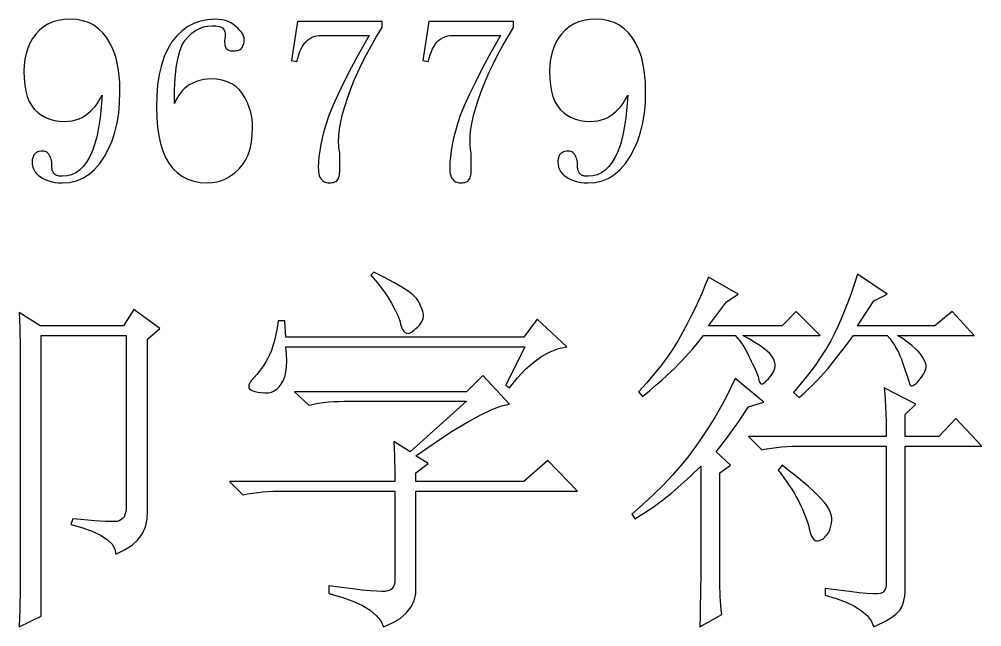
# Model space of a CAD drawing. Extents: x -190 to 190, y -140 to 140.
# Drawn here: x -138.87 to -116.49, y -122.02 to -107.89 of the extents above; entities that cross this region are included whole.
import ezdxf

# ---------------------------------------------------------------- set-up
doc = ezdxf.new("R2010")
doc.units = 0
doc.header["$MEASUREMENT"] = 0
doc.layers.get('0').update_dxf_attribs({"linetype": 'CONTINUOUS'})

msp = doc.modelspace()

# ---------------------------------------------------------------- linework, layer by layer
for points in [[(-137.67999, -107.89), (-137.825996, -107.897002), (-137.825996, -107.897002), (-137.960996, -107.917998), (-137.960996, -107.917998), (-138.087002, -107.954004), (-138.087002, -107.954004), (-138.201992, -108.002998), (-138.201992, -108.002998), (-138.307002, -108.067002), (-138.307002, -108.067002), (-138.401006, -108.145), (-138.401006, -108.145), (-138.485996, -108.237002), (-138.485996, -108.237002), (-138.558994, -108.34), (-138.558994, -108.34), (-138.622002, -108.448994), (-138.622002, -108.448994), (-138.672988, -108.565), (-138.672988, -108.565), (-138.712002, -108.687998), (-138.712002, -108.687998), (-138.741006, -108.817998), (-138.741006, -108.817998), (-138.758008, -108.955), (-138.758008, -108.955), (-138.762998, -109.097998), (-138.762998, -109.097998), (-138.758008, -109.265996), (-138.758008, -109.265996), (-138.742998, -109.42), (-138.742998, -109.42), (-138.717998, -109.560996), (-138.717998, -109.560996), (-138.681992, -109.687998), (-138.681992, -109.687998), (-138.635996, -109.801006), (-138.635996, -109.801006), (-138.57999, -109.900996), (-138.57999, -109.900996), (-138.512998, -109.987002), (-138.512998, -109.987002), (-138.43501, -110.060996), (-138.43501, -110.060996), (-138.348994, -110.122998), (-138.348994, -110.122998), (-138.256992, -110.174004), (-138.256992, -110.174004), (-138.156992, -110.214004), (-138.156992, -110.214004), (-138.051006, -110.242002), (-138.051006, -110.242002), (-137.939004, -110.258994), (-137.939004, -110.258994), (-137.819004, -110.265), (-137.819004, -110.265), (-137.725996, -110.260996), (-137.725996, -110.260996), (-137.639004, -110.25), (-137.639004, -110.25), (-137.556006, -110.232002), (-137.556006, -110.232002), (-137.478994, -110.205996), (-137.478994, -110.205996), (-137.407002, -110.172998), (-137.407002, -110.172998), (-137.338994, -110.132002), (-137.338994, -110.132002), (-137.277012, -110.083994), (-137.277012, -110.083994), (-137.216006, -110.031006), (-137.216006, -110.031006), (-137.159004, -109.976006), (-137.159004, -109.976006), (-137.107002, -109.917002), (-137.107002, -109.917002), (-137.06, -109.855), (-137.06, -109.855), (-137.016992, -109.791006), (-137.016992, -109.791006), (-136.977998, -109.724004), (-136.977998, -109.724004), (-136.94499, -109.655996), (-136.94499, -109.655996), (-136.943994, -109.655996), (-136.943994, -109.655996), (-136.963994, -109.932002), (-136.963994, -109.932002), (-136.990996, -110.186006), (-136.990996, -110.186006), (-137.025, -110.416006), (-137.025, -110.416006), (-137.066006, -110.621992), (-137.066006, -110.621992), (-137.115996, -110.805), (-137.115996, -110.805), (-137.172002, -110.962998), (-137.172002, -110.962998), (-137.235996, -111.097998), (-137.235996, -111.097998), (-137.306006, -111.216006), (-137.306006, -111.216006), (-137.382998, -111.316006), (-137.382998, -111.316006), (-137.465996, -111.397998), (-137.465996, -111.397998), (-137.555, -111.460996), (-137.555, -111.460996), (-137.650996, -111.505996), (-137.650996, -111.505996), (-137.752998, -111.534004), (-137.752998, -111.534004), (-137.860996, -111.542998), (-137.860996, -111.542998), (-137.877002, -111.542002), (-137.877002, -111.542002), (-137.891992, -111.542002), (-137.891992, -111.542002), (-137.94, -111.535996), (-137.94, -111.535996), (-137.955996, -111.532002), (-137.955996, -111.532002), (-137.972002, -111.529004), (-137.972002, -111.529004), (-137.987002, -111.525), (-137.987002, -111.525), (-138.000996, -111.52), (-138.000996, -111.52), (-138.014004, -111.514004), (-138.014004, -111.514004), (-138.025996, -111.507998), (-138.025996, -111.507998), (-138.036992, -111.502002), (-138.036992, -111.502002), (-138.046992, -111.495), (-138.046992, -111.495), (-138.055, -111.487002), (-138.055, -111.487002), (-138.059004, -111.482002), (-138.059004, -111.482002), (-138.063994, -111.475996), (-138.063994, -111.475996), (-138.07, -111.467998), (-138.07, -111.467998), (-138.075996, -111.457998), (-138.075996, -111.457998), (-138.082002, -111.445996), (-138.082002, -111.445996), (-138.089004, -111.432998), (-138.089004, -111.432998), (-138.097002, -111.417998), (-138.097002, -111.417998), (-138.1, -111.400996), (-138.1, -111.400996), (-138.104004, -111.383994), (-138.104004, -111.383994), (-138.106006, -111.365), (-138.106006, -111.365), (-138.107998, -111.345), (-138.107998, -111.345), (-138.11, -111.323994), (-138.11, -111.323994), (-138.11, -111.302002), (-138.11, -111.302002), (-138.110996, -111.279004), (-138.110996, -111.279004), (-138.111992, -111.244004), (-138.111992, -111.244004), (-138.115, -111.21), (-138.115, -111.21), (-138.120996, -111.177002), (-138.120996, -111.177002), (-138.128994, -111.145), (-138.128994, -111.145), (-138.138994, -111.114004), (-138.138994, -111.114004), (-138.152002, -111.085), (-138.152002, -111.085), (-138.165996, -111.057002), (-138.165996, -111.057002), (-138.18, -111.031006), (-138.18, -111.031006), (-138.197002, -111.009004), (-138.197002, -111.009004), (-138.217002, -110.991006), (-138.217002, -110.991006), (-138.240996, -110.977002), (-138.240996, -110.977002), (-138.267998, -110.967002), (-138.267998, -110.967002), (-138.299004, -110.960996), (-138.299004, -110.960996), (-138.332988, -110.959004), (-138.332988, -110.959004), (-138.371006, -110.960996), (-138.371006, -110.960996), (-138.405, -110.965996), (-138.405, -110.965996), (-138.437002, -110.975), (-138.437002, -110.975), (-138.464004, -110.987002), (-138.464004, -110.987002), (-138.488994, -111.002002), (-138.488994, -111.002002), (-138.51, -111.020996), (-138.51, -111.020996), (-138.527002, -111.042998), (-138.527002, -111.042998), (-138.538008, -111.065996), (-138.538008, -111.065996), (-138.547998, -111.09), (-138.547998, -111.09), (-138.55501, -111.114004), (-138.55501, -111.114004), (-138.560996, -111.137998), (-138.560996, -111.137998), (-138.566006, -111.162002), (-138.566006, -111.162002), (-138.567998, -111.185996), (-138.567998, -111.185996), (-138.568994, -111.208994), (-138.568994, -111.208994), (-138.565, -111.271006), (-138.565, -111.271006), (-138.552998, -111.327998), (-138.552998, -111.327998), (-138.532998, -111.382002), (-138.532998, -111.382002), (-138.505996, -111.432002), (-138.505996, -111.432002), (-138.46999, -111.477002), (-138.46999, -111.477002), (-138.426006, -111.519004), (-138.426006, -111.519004), (-138.375, -111.557002), (-138.375, -111.557002), (-138.312998, -111.592998), (-138.312998, -111.592998), (-138.248994, -111.625), (-138.248994, -111.625), (-138.180996, -111.65), (-138.180996, -111.65), (-138.108994, -111.67), (-138.108994, -111.67), (-138.034004, -111.684004), (-138.034004, -111.684004), (-137.955996, -111.692998), (-137.955996, -111.692998), (-137.87501, -111.695), (-137.87501, -111.695), (-137.701006, -111.682998), (-137.701006, -111.682998), (-137.539004, -111.645996), (-137.539004, -111.645996), (-137.386992, -111.582998), (-137.386992, -111.582998), (-137.245996, -111.496006), (-137.245996, -111.496006), (-137.115996, -111.383994), (-137.115996, -111.383994), (-136.997002, -111.247002), (-136.997002, -111.247002), (-136.887998, -111.084004), (-136.887998, -111.084004), (-136.792998, -110.907002), (-136.792998, -110.907002), (-136.712002, -110.717998), (-136.712002, -110.717998), (-136.645, -110.515996), (-136.645, -110.515996), (-136.593994, -110.302002), (-136.593994, -110.302002), (-136.557002, -110.075), (-136.557002, -110.075), (-136.535, -109.835996), (-136.535, -109.835996), (-136.527002, -109.583994), (-136.527002, -109.583994), (-136.534004, -109.353994), (-136.534004, -109.353994), (-136.552002, -109.140996), (-136.552002, -109.140996), (-136.582998, -108.943994), (-136.582998, -108.943994), (-136.627002, -108.762998), (-136.627002, -108.762998), (-136.682998, -108.599004), (-136.682998, -108.599004), (-136.751992, -108.452002), (-136.751992, -108.452002), (-136.832998, -108.32), (-136.832998, -108.32), (-136.925, -108.205996), (-136.925, -108.205996), (-137.026992, -108.11), (-137.026992, -108.11), (-137.137998, -108.030996), (-137.137998, -108.030996), (-137.259004, -107.969004), (-137.259004, -107.969004), (-137.39, -107.925), (-137.39, -107.925), (-137.53, -107.899004), (-137.53, -107.899004), (-137.67999, -107.89)], [(-134.318994, -107.89), (-134.492998, -107.900996), (-134.492998, -107.900996), (-134.655996, -107.932998), (-134.655996, -107.932998), (-134.809004, -107.987002), (-134.809004, -107.987002), (-134.951992, -108.062002), (-134.951992, -108.062002), (-135.084004, -108.158994), (-135.084004, -108.158994), (-135.207002, -108.277998), (-135.207002, -108.277998), (-135.318994, -108.417998), (-135.318994, -108.417998), (-135.415, -108.577998), (-135.415, -108.577998), (-135.496006, -108.757998), (-135.496006, -108.757998), (-135.562002, -108.957002), (-135.562002, -108.957002), (-135.613994, -109.175), (-135.613994, -109.175), (-135.650996, -109.412998), (-135.650996, -109.412998), (-135.672998, -109.669004), (-135.672998, -109.669004), (-135.68001, -109.945), (-135.68001, -109.945), (-135.674004, -110.179004), (-135.674004, -110.179004), (-135.655996, -110.396992), (-135.655996, -110.396992), (-135.627002, -110.597998), (-135.627002, -110.597998), (-135.585, -110.782002), (-135.585, -110.782002), (-135.530996, -110.95), (-135.530996, -110.95), (-135.465996, -111.102002), (-135.465996, -111.102002), (-135.387998, -111.236992), (-135.387998, -111.236992), (-135.295, -111.359004), (-135.295, -111.359004), (-135.190996, -111.461992), (-135.190996, -111.461992), (-135.076006, -111.546006), (-135.076006, -111.546006), (-134.948994, -111.611006), (-134.948994, -111.611006), (-134.81, -111.657998), (-134.81, -111.657998), (-134.661006, -111.685996), (-134.661006, -111.685996), (-134.5, -111.695), (-134.5, -111.695), (-134.382988, -111.689004), (-134.382988, -111.689004), (-134.269004, -111.668994), (-134.269004, -111.668994), (-134.16, -111.636992), (-134.16, -111.636992), (-134.055, -111.590996), (-134.055, -111.590996), (-133.954004, -111.532002), (-133.954004, -111.532002), (-133.856992, -111.460996), (-133.856992, -111.460996), (-133.762998, -111.376006), (-133.762998, -111.376006), (-133.679004, -111.277998), (-133.679004, -111.277998), (-133.607002, -111.165996), (-133.607002, -111.165996), (-133.548008, -111.041006), (-133.548008, -111.041006), (-133.503008, -110.901992), (-133.503008, -110.901992), (-133.47, -110.75), (-133.47, -110.75), (-133.450996, -110.583994), (-133.450996, -110.583994), (-133.443994, -110.404004), (-133.443994, -110.404004), (-133.449004, -110.281992), (-133.449004, -110.281992), (-133.462998, -110.165), (-133.462998, -110.165), (-133.487002, -110.05), (-133.487002, -110.05), (-133.521006, -109.939004), (-133.521006, -109.939004), (-133.563994, -109.830996), (-133.563994, -109.830996), (-133.617002, -109.727002), (-133.617002, -109.727002), (-133.68, -109.626006), (-133.68, -109.626006), (-133.75001, -109.534004), (-133.75001, -109.534004), (-133.831992, -109.456006), (-133.831992, -109.456006), (-133.927002, -109.392002), (-133.927002, -109.392002), (-134.033994, -109.342998), (-134.033994, -109.342998), (-134.154004, -109.307002), (-134.154004, -109.307002), (-134.286006, -109.286006), (-134.286006, -109.286006), (-134.43001, -109.279004), (-134.43001, -109.279004), (-134.500996, -109.282002), (-134.500996, -109.282002), (-134.572002, -109.29), (-134.572002, -109.29), (-134.642002, -109.304004), (-134.642002, -109.304004), (-134.710996, -109.324004), (-134.710996, -109.324004), (-134.78, -109.35), (-134.78, -109.35), (-134.848994, -109.380996), (-134.848994, -109.380996), (-134.915996, -109.417998), (-134.915996, -109.417998), (-134.977998, -109.46), (-134.977998, -109.46), (-135.03499, -109.51), (-135.03499, -109.51), (-135.088994, -109.565), (-135.088994, -109.565), (-135.138008, -109.626006), (-135.138008, -109.626006), (-135.184004, -109.693994), (-135.184004, -109.693994), (-135.225996, -109.768008), (-135.225996, -109.768008), (-135.262002, -109.846006), (-135.262002, -109.846006), (-135.262998, -109.846006), (-135.262998, -109.846006), (-135.258008, -109.539004), (-135.258008, -109.539004), (-135.242998, -109.262998), (-135.242998, -109.262998), (-135.217998, -109.02), (-135.217998, -109.02), (-135.181992, -108.81), (-135.181992, -108.81), (-135.135996, -108.632002), (-135.135996, -108.632002), (-135.07999, -108.487998), (-135.07999, -108.487998), (-135.012998, -108.375996), (-135.012998, -108.375996), (-134.936006, -108.287998), (-134.936006, -108.287998), (-134.855, -108.212998), (-134.855, -108.212998), (-134.768994, -108.152002), (-134.768994, -108.152002), (-134.68, -108.103994), (-134.68, -108.103994), (-134.587002, -108.07), (-134.587002, -108.07), (-134.49, -108.05), (-134.49, -108.05), (-134.387998, -108.042998), (-134.387998, -108.042998), (-134.339004, -108.043994), (-134.339004, -108.043994), (-134.295996, -108.046006), (-134.295996, -108.046006), (-134.257002, -108.05), (-134.257002, -108.05), (-134.222998, -108.056006), (-134.222998, -108.056006), (-134.194004, -108.064004), (-134.194004, -108.064004), (-134.170996, -108.072998), (-134.170996, -108.072998), (-134.151992, -108.084004), (-134.151992, -108.084004), (-134.133994, -108.101006), (-134.133994, -108.101006), (-134.118008, -108.12), (-134.118008, -108.12), (-134.105996, -108.14), (-134.105996, -108.14), (-134.095996, -108.161006), (-134.095996, -108.161006), (-134.088994, -108.185), (-134.088994, -108.185), (-134.084004, -108.21), (-134.084004, -108.21), (-134.082998, -108.237002), (-134.082998, -108.237002), (-134.082998, -108.32), (-134.082998, -108.32), (-134.086992, -108.332002), (-134.086992, -108.332002), (-134.09001, -108.343994), (-134.09001, -108.343994), (-134.095996, -108.38), (-134.095996, -108.38), (-134.096992, -108.392002), (-134.096992, -108.392002), (-134.096992, -108.404004), (-134.096992, -108.404004), (-134.095996, -108.434004), (-134.095996, -108.434004), (-134.092998, -108.462998), (-134.092998, -108.462998), (-134.088994, -108.489004), (-134.088994, -108.489004), (-134.082998, -108.512998), (-134.082998, -108.512998), (-134.075996, -108.534004), (-134.075996, -108.534004), (-134.065996, -108.552998), (-134.065996, -108.552998), (-134.055, -108.57), (-134.055, -108.57), (-134.037998, -108.585), (-134.037998, -108.585), (-134.019004, -108.597998), (-134.019004, -108.597998), (-133.996992, -108.607998), (-133.996992, -108.607998), (-133.974004, -108.616006), (-133.974004, -108.616006), (-133.947002, -108.622002), (-133.947002, -108.622002), (-133.919004, -108.625), (-133.919004, -108.625), (-133.888008, -108.625996), (-133.888008, -108.625996), (-133.84999, -108.625), (-133.84999, -108.625), (-133.816006, -108.62), (-133.816006, -108.62), (-133.78499, -108.612998), (-133.78499, -108.612998), (-133.756992, -108.602998), (-133.756992, -108.602998), (-133.733008, -108.590996), (-133.733008, -108.590996), (-133.711992, -108.575), (-133.711992, -108.575), (-133.693994, -108.557002), (-133.693994, -108.557002), (-133.679004, -108.535996), (-133.679004, -108.535996), (-133.667012, -108.512002), (-133.667012, -108.512002), (-133.656992, -108.487002), (-133.656992, -108.487002), (-133.649004, -108.459004), (-133.649004, -108.459004), (-133.642998, -108.429004), (-133.642998, -108.429004), (-133.64001, -108.397002), (-133.64001, -108.397002), (-133.637998, -108.361992), (-133.637998, -108.361992), (-133.642002, -108.322002), (-133.642002, -108.322002), (-133.653994, -108.281006), (-133.653994, -108.281006), (-133.673994, -108.237998), (-133.673994, -108.237998), (-133.701992, -108.194004), (-133.701992, -108.194004), (-133.737998, -108.15), (-133.737998, -108.15), (-133.780996, -108.103994), (-133.780996, -108.103994), (-133.833008, -108.057002), (-133.833008, -108.057002), (-133.886992, -108.012002), (-133.886992, -108.012002), (-133.946006, -107.975), (-133.946006, -107.975), (-134.010996, -107.943994), (-134.010996, -107.943994), (-134.07999, -107.920996), (-134.07999, -107.920996), (-134.15501, -107.904004), (-134.15501, -107.904004), (-134.233994, -107.892998), (-134.233994, -107.892998), (-134.318994, -107.89)], [(-130.560996, -108.294004), (-130.43, -108.084004), (-130.43, -108.084004), (-130.43, -107.945), (-130.43, -107.945), (-132.402002, -107.945), (-132.402002, -107.945), (-132.540996, -108.847998), (-132.540996, -108.847998), (-132.415996, -108.875996), (-132.415996, -108.875996), (-132.395, -108.792002), (-132.395, -108.792002), (-132.370996, -108.714004), (-132.370996, -108.714004), (-132.343994, -108.641992), (-132.343994, -108.641992), (-132.313994, -108.577002), (-132.313994, -108.577002), (-132.282002, -108.517002), (-132.282002, -108.517002), (-132.246006, -108.464004), (-132.246006, -108.464004), (-132.208008, -108.417998), (-132.208008, -108.417998), (-132.165996, -108.377002), (-132.165996, -108.377002), (-132.120996, -108.342998), (-132.120996, -108.342998), (-132.071006, -108.315), (-132.071006, -108.315), (-132.017002, -108.292998), (-132.017002, -108.292998), (-131.96, -108.277002), (-131.96, -108.277002), (-131.897998, -108.267998), (-131.897998, -108.267998), (-131.832998, -108.265), (-131.832998, -108.265), (-130.735996, -108.265), (-130.735996, -108.265), (-130.956992, -108.661006), (-130.956992, -108.661006), (-131.152002, -109.022002), (-131.152002, -109.022002), (-131.320996, -109.35), (-131.320996, -109.35), (-131.464004, -109.644004), (-131.464004, -109.644004), (-131.58, -109.902998), (-131.58, -109.902998), (-131.670996, -110.128994), (-131.670996, -110.128994), (-131.735996, -110.32), (-131.735996, -110.32), (-131.784004, -110.490996), (-131.784004, -110.490996), (-131.824004, -110.652998), (-131.824004, -110.652998), (-131.856992, -110.806006), (-131.856992, -110.806006), (-131.882998, -110.950996), (-131.882998, -110.950996), (-131.901992, -111.087002), (-131.901992, -111.087002), (-131.913008, -111.215), (-131.913008, -111.215), (-131.916006, -111.333994), (-131.916006, -111.333994), (-131.915, -111.390996), (-131.915, -111.390996), (-131.910996, -111.442002), (-131.910996, -111.442002), (-131.902988, -111.487002), (-131.902988, -111.487002), (-131.893994, -111.527002), (-131.893994, -111.527002), (-131.880996, -111.560996), (-131.880996, -111.560996), (-131.86499, -111.589004), (-131.86499, -111.589004), (-131.846992, -111.612002), (-131.846992, -111.612002), (-131.825996, -111.634004), (-131.825996, -111.634004), (-131.804004, -111.652998), (-131.804004, -111.652998), (-131.78, -111.667998), (-131.78, -111.667998), (-131.753994, -111.68), (-131.753994, -111.68), (-131.725996, -111.689004), (-131.725996, -111.689004), (-131.697002, -111.694004), (-131.697002, -111.694004), (-131.666006, -111.695), (-131.666006, -111.695), (-131.628008, -111.694004), (-131.628008, -111.694004), (-131.594004, -111.69), (-131.594004, -111.69), (-131.562988, -111.682998), (-131.562988, -111.682998), (-131.53499, -111.672998), (-131.53499, -111.672998), (-131.51, -111.66), (-131.51, -111.66), (-131.488994, -111.644004), (-131.488994, -111.644004), (-131.472002, -111.625996), (-131.472002, -111.625996), (-131.457002, -111.603994), (-131.457002, -111.603994), (-131.44501, -111.577998), (-131.44501, -111.577998), (-131.433994, -111.548994), (-131.433994, -111.548994), (-131.426006, -111.515), (-131.426006, -111.515), (-131.420996, -111.477002), (-131.420996, -111.477002), (-131.417002, -111.436006), (-131.417002, -111.436006), (-131.415996, -111.39), (-131.415996, -111.39), (-131.415996, -111.327998), (-131.415996, -111.327998), (-131.415996, -111.267002), (-131.415996, -111.267002), (-131.415996, -111.21), (-131.415996, -111.21), (-131.415996, -111.153994), (-131.415996, -111.153994), (-131.415996, -111.101006), (-131.415996, -111.101006), (-131.415996, -111.05), (-131.415996, -111.05), (-131.415996, -111.000996), (-131.415996, -111.000996), (-131.423994, -110.959004), (-131.423994, -110.959004), (-131.43, -110.917998), (-131.43, -110.917998), (-131.43501, -110.88), (-131.43501, -110.88), (-131.439004, -110.845), (-131.439004, -110.845), (-131.441992, -110.811006), (-131.441992, -110.811006), (-131.442998, -110.78), (-131.442998, -110.78), (-131.443994, -110.751006), (-131.443994, -110.751006), (-131.437998, -110.6), (-131.437998, -110.6), (-131.420996, -110.440996), (-131.420996, -110.440996), (-131.392998, -110.275), (-131.392998, -110.275), (-131.353008, -110.1), (-131.353008, -110.1), (-131.302002, -109.917998), (-131.302002, -109.917998), (-131.24, -109.727002), (-131.24, -109.727002), (-131.165996, -109.528994), (-131.165996, -109.528994), (-131.087002, -109.325996), (-131.087002, -109.325996), (-130.997998, -109.122002), (-130.997998, -109.122002), (-130.901992, -108.917002), (-130.901992, -108.917002), (-130.797002, -108.71), (-130.797002, -108.71), (-130.683008, -108.502998), (-130.683008, -108.502998), (-130.560996, -108.294004)], [(-127.505, -108.294004), (-127.37501, -108.084004), (-127.37501, -108.084004), (-127.37501, -107.945), (-127.37501, -107.945), (-129.346992, -107.945), (-129.346992, -107.945), (-129.485996, -108.847998), (-129.485996, -108.847998), (-129.361006, -108.875996), (-129.361006, -108.875996), (-129.338994, -108.792002), (-129.338994, -108.792002), (-129.315, -108.714004), (-129.315, -108.714004), (-129.287998, -108.641992), (-129.287998, -108.641992), (-129.259004, -108.577002), (-129.259004, -108.577002), (-129.225996, -108.517002), (-129.225996, -108.517002), (-129.190996, -108.464004), (-129.190996, -108.464004), (-129.152002, -108.417998), (-129.152002, -108.417998), (-129.111006, -108.377002), (-129.111006, -108.377002), (-129.06501, -108.342998), (-129.06501, -108.342998), (-129.015, -108.315), (-129.015, -108.315), (-128.961992, -108.292998), (-128.961992, -108.292998), (-128.904004, -108.277002), (-128.904004, -108.277002), (-128.842998, -108.267998), (-128.842998, -108.267998), (-128.777002, -108.265), (-128.777002, -108.265), (-127.68, -108.265), (-127.68, -108.265), (-127.901006, -108.661006), (-127.901006, -108.661006), (-128.095996, -109.022002), (-128.095996, -109.022002), (-128.26499, -109.35), (-128.26499, -109.35), (-128.407998, -109.644004), (-128.407998, -109.644004), (-128.525, -109.902998), (-128.525, -109.902998), (-128.616006, -110.128994), (-128.616006, -110.128994), (-128.68001, -110.32), (-128.68001, -110.32), (-128.727998, -110.490996), (-128.727998, -110.490996), (-128.768994, -110.652998), (-128.768994, -110.652998), (-128.802002, -110.806006), (-128.802002, -110.806006), (-128.828008, -110.950996), (-128.828008, -110.950996), (-128.846006, -111.087002), (-128.846006, -111.087002), (-128.857002, -111.215), (-128.857002, -111.215), (-128.860996, -111.333994), (-128.860996, -111.333994), (-128.858994, -111.390996), (-128.858994, -111.390996), (-128.85501, -111.442002), (-128.85501, -111.442002), (-128.847998, -111.487002), (-128.847998, -111.487002), (-128.837998, -111.527002), (-128.837998, -111.527002), (-128.82499, -111.560996), (-128.82499, -111.560996), (-128.81, -111.589004), (-128.81, -111.589004), (-128.791006, -111.612002), (-128.791006, -111.612002), (-128.771006, -111.634004), (-128.771006, -111.634004), (-128.747998, -111.652998), (-128.747998, -111.652998), (-128.723994, -111.667998), (-128.723994, -111.667998), (-128.698008, -111.68), (-128.698008, -111.68), (-128.671006, -111.689004), (-128.671006, -111.689004), (-128.641992, -111.694004), (-128.641992, -111.694004), (-128.610996, -111.695), (-128.610996, -111.695), (-128.572998, -111.694004), (-128.572998, -111.694004), (-128.537998, -111.69), (-128.537998, -111.69), (-128.507002, -111.682998), (-128.507002, -111.682998), (-128.479004, -111.672998), (-128.479004, -111.672998), (-128.455, -111.66), (-128.455, -111.66), (-128.434004, -111.644004), (-128.434004, -111.644004), (-128.416006, -111.625996), (-128.416006, -111.625996), (-128.401992, -111.603994), (-128.401992, -111.603994), (-128.389004, -111.577998), (-128.389004, -111.577998), (-128.379004, -111.548994), (-128.379004, -111.548994), (-128.370996, -111.515), (-128.370996, -111.515), (-128.365, -111.477002), (-128.365, -111.477002), (-128.362002, -111.436006), (-128.362002, -111.436006), (-128.361006, -111.39), (-128.361006, -111.39), (-128.361006, -111.327998), (-128.361006, -111.327998), (-128.361006, -111.267002), (-128.361006, -111.267002), (-128.361006, -111.21), (-128.361006, -111.21), (-128.361006, -111.153994), (-128.361006, -111.153994), (-128.361006, -111.101006), (-128.361006, -111.101006), (-128.361006, -111.05), (-128.361006, -111.05), (-128.361006, -111.000996), (-128.361006, -111.000996), (-128.368008, -110.959004), (-128.368008, -110.959004), (-128.373994, -110.917998), (-128.373994, -110.917998), (-128.379004, -110.88), (-128.379004, -110.88), (-128.382998, -110.845), (-128.382998, -110.845), (-128.386006, -110.811006), (-128.386006, -110.811006), (-128.387998, -110.78), (-128.387998, -110.78), (-128.387998, -110.751006), (-128.387998, -110.751006), (-128.382998, -110.6), (-128.382998, -110.6), (-128.365996, -110.440996), (-128.365996, -110.440996), (-128.336992, -110.275), (-128.336992, -110.275), (-128.297998, -110.1), (-128.297998, -110.1), (-128.246992, -109.917998), (-128.246992, -109.917998), (-128.184004, -109.727002), (-128.184004, -109.727002), (-128.111006, -109.528994), (-128.111006, -109.528994), (-128.030996, -109.325996), (-128.030996, -109.325996), (-127.942998, -109.122002), (-127.942998, -109.122002), (-127.846006, -108.917002), (-127.846006, -108.917002), (-127.740996, -108.71), (-127.740996, -108.71), (-127.627002, -108.502998), (-127.627002, -108.502998), (-127.505, -108.294004)], [(-125.457998, -107.89), (-125.604004, -107.897002), (-125.604004, -107.897002), (-125.738994, -107.917998), (-125.738994, -107.917998), (-125.864004, -107.954004), (-125.864004, -107.954004), (-125.979004, -108.002998), (-125.979004, -108.002998), (-126.084004, -108.067002), (-126.084004, -108.067002), (-126.178994, -108.145), (-126.178994, -108.145), (-126.262988, -108.237002), (-126.262988, -108.237002), (-126.337002, -108.34), (-126.337002, -108.34), (-126.39999, -108.448994), (-126.39999, -108.448994), (-126.450996, -108.565), (-126.450996, -108.565), (-126.49, -108.687998), (-126.49, -108.687998), (-126.518994, -108.817998), (-126.518994, -108.817998), (-126.535996, -108.955), (-126.535996, -108.955), (-126.541006, -109.097998), (-126.541006, -109.097998), (-126.535996, -109.265996), (-126.535996, -109.265996), (-126.521006, -109.42), (-126.521006, -109.42), (-126.495, -109.560996), (-126.495, -109.560996), (-126.46, -109.687998), (-126.46, -109.687998), (-126.414004, -109.801006), (-126.414004, -109.801006), (-126.357998, -109.900996), (-126.357998, -109.900996), (-126.291006, -109.987002), (-126.291006, -109.987002), (-126.212002, -110.060996), (-126.212002, -110.060996), (-126.127002, -110.122998), (-126.127002, -110.122998), (-126.034004, -110.174004), (-126.034004, -110.174004), (-125.935, -110.214004), (-125.935, -110.214004), (-125.828994, -110.242002), (-125.828994, -110.242002), (-125.715996, -110.258994), (-125.715996, -110.258994), (-125.597002, -110.265), (-125.597002, -110.265), (-125.504004, -110.260996), (-125.504004, -110.260996), (-125.416992, -110.25), (-125.416992, -110.25), (-125.333994, -110.232002), (-125.333994, -110.232002), (-125.257002, -110.205996), (-125.257002, -110.205996), (-125.184004, -110.172998), (-125.184004, -110.172998), (-125.117002, -110.132002), (-125.117002, -110.132002), (-125.055, -110.083994), (-125.055, -110.083994), (-124.994004, -110.031006), (-124.994004, -110.031006), (-124.937002, -109.976006), (-124.937002, -109.976006), (-124.885, -109.917002), (-124.885, -109.917002), (-124.836992, -109.855), (-124.836992, -109.855), (-124.793994, -109.791006), (-124.793994, -109.791006), (-124.755996, -109.724004), (-124.755996, -109.724004), (-124.722998, -109.655996), (-124.722998, -109.655996), (-124.721992, -109.655996), (-124.721992, -109.655996), (-124.741006, -109.932002), (-124.741006, -109.932002), (-124.767998, -110.186006), (-124.767998, -110.186006), (-124.802998, -110.416006), (-124.802998, -110.416006), (-124.844004, -110.621992), (-124.844004, -110.621992), (-124.892998, -110.805), (-124.892998, -110.805), (-124.95, -110.962998), (-124.95, -110.962998), (-125.012998, -111.097998), (-125.012998, -111.097998), (-125.083994, -111.216006), (-125.083994, -111.216006), (-125.161006, -111.316006), (-125.161006, -111.316006), (-125.244004, -111.397998), (-125.244004, -111.397998), (-125.332998, -111.460996), (-125.332998, -111.460996), (-125.429004, -111.505996), (-125.429004, -111.505996), (-125.53, -111.534004), (-125.53, -111.534004), (-125.637998, -111.542998), (-125.637998, -111.542998), (-125.653994, -111.542002), (-125.653994, -111.542002), (-125.67, -111.542002), (-125.67, -111.542002), (-125.717998, -111.535996), (-125.717998, -111.535996), (-125.734004, -111.532002), (-125.734004, -111.532002), (-125.75001, -111.529004), (-125.75001, -111.529004), (-125.765, -111.525), (-125.765, -111.525), (-125.779004, -111.52), (-125.779004, -111.52), (-125.791992, -111.514004), (-125.791992, -111.514004), (-125.804004, -111.507998), (-125.804004, -111.507998), (-125.815, -111.502002), (-125.815, -111.502002), (-125.824004, -111.495), (-125.824004, -111.495), (-125.833008, -111.487002), (-125.833008, -111.487002), (-125.837002, -111.482002), (-125.837002, -111.482002), (-125.842002, -111.475996), (-125.842002, -111.475996), (-125.846992, -111.467998), (-125.846992, -111.467998), (-125.852998, -111.457998), (-125.852998, -111.457998), (-125.86001, -111.445996), (-125.86001, -111.445996), (-125.866992, -111.432998), (-125.866992, -111.432998), (-125.875, -111.417998), (-125.875, -111.417998), (-125.881006, -111.383994), (-125.881006, -111.383994), (-125.883994, -111.365), (-125.883994, -111.365), (-125.885996, -111.345), (-125.885996, -111.345), (-125.887002, -111.323994), (-125.887002, -111.323994), (-125.888008, -111.302002), (-125.888008, -111.302002), (-125.888008, -111.279004), (-125.888008, -111.279004), (-125.89, -111.244004), (-125.89, -111.244004), (-125.892998, -111.21), (-125.892998, -111.21), (-125.899004, -111.177002), (-125.899004, -111.177002), (-125.907002, -111.145), (-125.907002, -111.145), (-125.917002, -111.114004), (-125.917002, -111.114004), (-125.928994, -111.085), (-125.928994, -111.085), (-125.944004, -111.057002), (-125.944004, -111.057002), (-125.957998, -111.031006), (-125.957998, -111.031006), (-125.975, -111.009004), (-125.975, -111.009004), (-125.995, -110.991006), (-125.995, -110.991006), (-126.019004, -110.977002), (-126.019004, -110.977002), (-126.046006, -110.967002), (-126.046006, -110.967002), (-126.076992, -110.960996), (-126.076992, -110.960996), (-126.110996, -110.959004), (-126.110996, -110.959004), (-126.148994, -110.960996), (-126.148994, -110.960996), (-126.183008, -110.965996), (-126.183008, -110.965996), (-126.213994, -110.975), (-126.213994, -110.975), (-126.241992, -110.987002), (-126.241992, -110.987002), (-126.267002, -111.002002), (-126.267002, -111.002002), (-126.287998, -111.020996), (-126.287998, -111.020996), (-126.305, -111.042998), (-126.305, -111.042998), (-126.315996, -111.065996), (-126.315996, -111.065996), (-126.325996, -111.09), (-126.325996, -111.09), (-126.332998, -111.114004), (-126.332998, -111.114004), (-126.339004, -111.137998), (-126.339004, -111.137998), (-126.342998, -111.162002), (-126.342998, -111.162002), (-126.346006, -111.185996), (-126.346006, -111.185996), (-126.347002, -111.208994), (-126.347002, -111.208994), (-126.342998, -111.271006), (-126.342998, -111.271006), (-126.331006, -111.327998), (-126.331006, -111.327998), (-126.311006, -111.382002), (-126.311006, -111.382002), (-126.283008, -111.432002), (-126.283008, -111.432002), (-126.247998, -111.477002), (-126.247998, -111.477002), (-126.203994, -111.519004), (-126.203994, -111.519004), (-126.151992, -111.557002), (-126.151992, -111.557002), (-126.091006, -111.592998), (-126.091006, -111.592998), (-126.027002, -111.625), (-126.027002, -111.625), (-125.957998, -111.65), (-125.957998, -111.65), (-125.887002, -111.67), (-125.887002, -111.67), (-125.811992, -111.684004), (-125.811992, -111.684004), (-125.734004, -111.692998), (-125.734004, -111.692998), (-125.652002, -111.695), (-125.652002, -111.695), (-125.478994, -111.682998), (-125.478994, -111.682998), (-125.316992, -111.645996), (-125.316992, -111.645996), (-125.165, -111.582998), (-125.165, -111.582998), (-125.024004, -111.496006), (-125.024004, -111.496006), (-124.894004, -111.383994), (-124.894004, -111.383994), (-124.775, -111.247002), (-124.775, -111.247002), (-124.665996, -111.084004), (-124.665996, -111.084004), (-124.57, -110.907002), (-124.57, -110.907002), (-124.489004, -110.717998), (-124.489004, -110.717998), (-124.422998, -110.515996), (-124.422998, -110.515996), (-124.370996, -110.302002), (-124.370996, -110.302002), (-124.335, -110.075), (-124.335, -110.075), (-124.312002, -109.835996), (-124.312002, -109.835996), (-124.305, -109.583994), (-124.305, -109.583994), (-124.310996, -109.353994), (-124.310996, -109.353994), (-124.33, -109.140996), (-124.33, -109.140996), (-124.360996, -108.943994), (-124.360996, -108.943994), (-124.405, -108.762998), (-124.405, -108.762998), (-124.461006, -108.599004), (-124.461006, -108.599004), (-124.53, -108.452002), (-124.53, -108.452002), (-124.610996, -108.32), (-124.610996, -108.32), (-124.702998, -108.205996), (-124.702998, -108.205996), (-124.805, -108.11), (-124.805, -108.11), (-124.916006, -108.030996), (-124.916006, -108.030996), (-125.037002, -107.969004), (-125.037002, -107.969004), (-125.167998, -107.925), (-125.167998, -107.925), (-125.308008, -107.899004), (-125.308008, -107.899004), (-125.457998, -107.89)], [(-130.07, -114.777002), (-130.024004, -114.906992), (-130.024004, -114.906992), (-130.004004, -114.983994), (-130.004004, -114.983994), (-129.980996, -115.048994), (-129.980996, -115.048994), (-129.95499, -115.102002), (-129.95499, -115.102002), (-129.925996, -115.142998), (-129.925996, -115.142998), (-129.895, -115.172998), (-129.895, -115.172998), (-129.860996, -115.19), (-129.860996, -115.19), (-129.823994, -115.195996), (-129.823994, -115.195996), (-129.802998, -115.192998), (-129.802998, -115.192998), (-129.778994, -115.184004), (-129.778994, -115.184004), (-129.750996, -115.167998), (-129.750996, -115.167998), (-129.719004, -115.145), (-129.719004, -115.145), (-129.684004, -115.117002), (-129.684004, -115.117002), (-129.645, -115.082002), (-129.645, -115.082002), (-129.602002, -115.041006), (-129.602002, -115.041006), (-129.567002, -115.002998), (-129.567002, -115.002998), (-129.537002, -114.964004), (-129.537002, -114.964004), (-129.512002, -114.926006), (-129.512002, -114.926006), (-129.492998, -114.887998), (-129.492998, -114.887998), (-129.48, -114.85), (-129.48, -114.85), (-129.471006, -114.812002), (-129.471006, -114.812002), (-129.468994, -114.773994), (-129.468994, -114.773994), (-129.471006, -114.750996), (-129.471006, -114.750996), (-129.477988, -114.720996), (-129.477988, -114.720996), (-129.489004, -114.684004), (-129.489004, -114.684004), (-129.50499, -114.64), (-129.50499, -114.64), (-129.52501, -114.587998), (-129.52501, -114.587998), (-129.54999, -114.528994), (-129.54999, -114.528994), (-129.58001, -114.462998), (-129.58001, -114.462998), (-129.627998, -114.389004), (-129.627998, -114.389004), (-129.71, -114.307002), (-129.71, -114.307002), (-129.825996, -114.217002), (-129.825996, -114.217002), (-129.97501, -114.117998), (-129.97501, -114.117998), (-130.157988, -114.012002), (-130.157988, -114.012002), (-130.374004, -113.897002), (-130.374004, -113.897002), (-130.623994, -113.774004), (-130.623994, -113.774004), (-130.691006, -113.840996), (-130.691006, -113.840996), (-130.547002, -114.015), (-130.547002, -114.015), (-130.419004, -114.182002), (-130.419004, -114.182002), (-130.307002, -114.340996), (-130.307002, -114.340996), (-130.211992, -114.494004), (-130.211992, -114.494004), (-130.133008, -114.639004), (-130.133008, -114.639004), (-130.07, -114.777002)], [(-122.157998, -114.285), (-122.845996, -113.885), (-122.845996, -113.885), (-122.919004, -114.069004), (-122.919004, -114.069004), (-122.995, -114.252998), (-122.995, -114.252998), (-123.075996, -114.437002), (-123.075996, -114.437002), (-123.162002, -114.621992), (-123.162002, -114.621992), (-123.251992, -114.805996), (-123.251992, -114.805996), (-123.347002, -114.99), (-123.347002, -114.99), (-123.446006, -115.174004), (-123.446006, -115.174004), (-123.549004, -115.36), (-123.549004, -115.36), (-123.666006, -115.548994), (-123.666006, -115.548994), (-123.797002, -115.742998), (-123.797002, -115.742998), (-123.942998, -115.94), (-123.942998, -115.94), (-124.104004, -116.14), (-124.104004, -116.14), (-124.279004, -116.343994), (-124.279004, -116.343994), (-124.468994, -116.552002), (-124.468994, -116.552002), (-124.38, -116.662998), (-124.38, -116.662998), (-124.215996, -116.527998), (-124.215996, -116.527998), (-124.066006, -116.402002), (-124.066006, -116.402002), (-123.930996, -116.285), (-123.930996, -116.285), (-123.81, -116.177002), (-123.81, -116.177002), (-123.704004, -116.077998), (-123.704004, -116.077998), (-123.612002, -115.987998), (-123.612002, -115.987998), (-123.535, -115.907002), (-123.535, -115.907002), (-123.457998, -115.827998), (-123.457998, -115.827998), (-123.379004, -115.744004), (-123.379004, -115.744004), (-123.299004, -115.654004), (-123.299004, -115.654004), (-123.216006, -115.558994), (-123.216006, -115.558994), (-123.132002, -115.457998), (-123.132002, -115.457998), (-123.046006, -115.352002), (-123.046006, -115.352002), (-122.957998, -115.240996), (-122.957998, -115.240996), (-122.224004, -115.240996), (-122.224004, -115.240996), (-122.169004, -115.305), (-122.169004, -115.305), (-122.117002, -115.369004), (-122.117002, -115.369004), (-122.069004, -115.435), (-122.069004, -115.435), (-122.025, -115.502002), (-122.025, -115.502002), (-121.983994, -115.569004), (-121.983994, -115.569004), (-121.947002, -115.637998), (-121.947002, -115.637998), (-121.912998, -115.707002), (-121.912998, -115.707002), (-121.880996, -115.772002), (-121.880996, -115.772002), (-121.85, -115.837998), (-121.85, -115.837998), (-121.817998, -115.905996), (-121.817998, -115.905996), (-121.785996, -115.975996), (-121.785996, -115.975996), (-121.753994, -116.047002), (-121.753994, -116.047002), (-121.722998, -116.121006), (-121.722998, -116.121006), (-121.690996, -116.195996), (-121.690996, -116.195996), (-121.684004, -116.242998), (-121.684004, -116.242998), (-121.675, -116.282998), (-121.675, -116.282998), (-121.664004, -116.315996), (-121.664004, -116.315996), (-121.651006, -116.341006), (-121.651006, -116.341006), (-121.636006, -116.359004), (-121.636006, -116.359004), (-121.62, -116.37), (-121.62, -116.37), (-121.602002, -116.374004), (-121.602002, -116.374004), (-121.587002, -116.370996), (-121.587002, -116.370996), (-121.569004, -116.360996), (-121.569004, -116.360996), (-121.547998, -116.345), (-121.547998, -116.345), (-121.522002, -116.322998), (-121.522002, -116.322998), (-121.492998, -116.295), (-121.492998, -116.295), (-121.46, -116.26), (-121.46, -116.26), (-121.423994, -116.217998), (-121.423994, -116.217998), (-121.389004, -116.173994), (-121.389004, -116.173994), (-121.358994, -116.130996), (-121.358994, -116.130996), (-121.334004, -116.089004), (-121.334004, -116.089004), (-121.315, -116.047998), (-121.315, -116.047998), (-121.302002, -116.007998), (-121.302002, -116.007998), (-121.294004, -115.967998), (-121.294004, -115.967998), (-121.290996, -115.93), (-121.290996, -115.93), (-121.292998, -115.909004), (-121.292998, -115.909004), (-121.297998, -115.883994), (-121.297998, -115.883994), (-121.307002, -115.855996), (-121.307002, -115.855996), (-121.32, -115.824004), (-121.32, -115.824004), (-121.335996, -115.788994), (-121.335996, -115.788994), (-121.356006, -115.75), (-121.356006, -115.75), (-121.38, -115.707002), (-121.38, -115.707002), (-121.421006, -115.66), (-121.421006, -115.66), (-121.48, -115.606006), (-121.48, -115.606006), (-121.557002, -115.545), (-121.557002, -115.545), (-121.652002, -115.479004), (-121.652002, -115.479004), (-121.765, -115.405996), (-121.765, -115.405996), (-121.897002, -115.326006), (-121.897002, -115.326006), (-122.046006, -115.240996), (-122.046006, -115.240996), (-120.245996, -115.240996), (-120.245996, -115.240996), (-120.802002, -114.685), (-120.802002, -114.685), (-121.135, -115.017998), (-121.135, -115.017998), (-122.845996, -115.017998), (-122.845996, -115.017998), (-122.423994, -114.462998), (-122.423994, -114.462998), (-122.157998, -114.285)], [(-119.562998, -115.365), (-119.469004, -115.240996), (-119.469004, -115.240996), (-118.690996, -115.240996), (-118.690996, -115.240996), (-118.63, -115.317002), (-118.63, -115.317002), (-118.572998, -115.395), (-118.572998, -115.395), (-118.520996, -115.472998), (-118.520996, -115.472998), (-118.472998, -115.552998), (-118.472998, -115.552998), (-118.43, -115.633008), (-118.43, -115.633008), (-118.392002, -115.713994), (-118.392002, -115.713994), (-118.357998, -115.795996), (-118.357998, -115.795996), (-118.332998, -115.870996), (-118.332998, -115.870996), (-118.308994, -115.942998), (-118.308994, -115.942998), (-118.285, -116.012998), (-118.285, -116.012998), (-118.262998, -116.079004), (-118.262998, -116.079004), (-118.242002, -116.143008), (-118.242002, -116.143008), (-118.220996, -116.204004), (-118.220996, -116.204004), (-118.202002, -116.262998), (-118.202002, -116.262998), (-118.19, -116.304004), (-118.19, -116.304004), (-118.177998, -116.338994), (-118.177998, -116.338994), (-118.167998, -116.368008), (-118.167998, -116.368008), (-118.157998, -116.39), (-118.157998, -116.39), (-118.15, -116.406006), (-118.15, -116.406006), (-118.142002, -116.415), (-118.142002, -116.415), (-118.135, -116.417998), (-118.135, -116.417998), (-118.109004, -116.415), (-118.109004, -116.415), (-118.080996, -116.403994), (-118.080996, -116.403994), (-118.050996, -116.385996), (-118.050996, -116.385996), (-118.019004, -116.36), (-118.019004, -116.36), (-117.986006, -116.327998), (-117.986006, -116.327998), (-117.95, -116.287998), (-117.95, -116.287998), (-117.912998, -116.240996), (-117.912998, -116.240996), (-117.877998, -116.190996), (-117.877998, -116.190996), (-117.847998, -116.145), (-117.847998, -116.145), (-117.822998, -116.1), (-117.822998, -116.1), (-117.803994, -116.058994), (-117.803994, -116.058994), (-117.790996, -116.020996), (-117.790996, -116.020996), (-117.781992, -115.985), (-117.781992, -115.985), (-117.78, -115.952002), (-117.78, -115.952002), (-117.781992, -115.93), (-117.781992, -115.93), (-117.789004, -115.905), (-117.789004, -115.905), (-117.8, -115.874004), (-117.8, -115.874004), (-117.816006, -115.838994), (-117.816006, -115.838994), (-117.835996, -115.8), (-117.835996, -115.8), (-117.861006, -115.755996), (-117.861006, -115.755996), (-117.890996, -115.707002), (-117.890996, -115.707002), (-117.923994, -115.66), (-117.923994, -115.66), (-117.972002, -115.606006), (-117.972002, -115.606006), (-118.036006, -115.545), (-118.036006, -115.545), (-118.115996, -115.479004), (-118.115996, -115.479004), (-118.211006, -115.405996), (-118.211006, -115.405996), (-118.321006, -115.326006), (-118.321006, -115.326006), (-118.445996, -115.240996), (-118.445996, -115.240996), (-116.669004, -115.240996), (-116.669004, -115.240996), (-117.18, -114.685), (-117.18, -114.685), (-117.58, -115.017998), (-117.58, -115.017998), (-119.38, -115.017998), (-119.38, -115.017998), (-119.002002, -114.440996), (-119.002002, -114.440996), (-118.690996, -114.285), (-118.690996, -114.285), (-119.38, -113.817998), (-119.38, -113.817998), (-119.451006, -114.037002), (-119.451006, -114.037002), (-119.522998, -114.247998), (-119.522998, -114.247998), (-119.597002, -114.451992), (-119.597002, -114.451992), (-119.673994, -114.648994), (-119.673994, -114.648994), (-119.752002, -114.839004), (-119.752002, -114.839004), (-119.831006, -115.020996), (-119.831006, -115.020996), (-119.912998, -115.195996), (-119.912998, -115.195996), (-120.002998, -115.370996), (-120.002998, -115.370996), (-120.109004, -115.553994), (-120.109004, -115.553994), (-120.23, -115.742998), (-120.23, -115.742998), (-120.367002, -115.94), (-120.367002, -115.94), (-120.518994, -116.144004), (-120.518994, -116.144004), (-120.686006, -116.355), (-120.686006, -116.355), (-120.869004, -116.573994), (-120.869004, -116.573994), (-120.735, -116.685), (-120.735, -116.685), (-120.628994, -116.59), (-120.628994, -116.59), (-120.527002, -116.495), (-120.527002, -116.495), (-120.428008, -116.398994), (-120.428008, -116.398994), (-120.332998, -116.304004), (-120.332998, -116.304004), (-120.241006, -116.209004), (-120.241006, -116.209004), (-120.152998, -116.113994), (-120.152998, -116.113994), (-120.068994, -116.017998), (-120.068994, -116.017998), (-119.990996, -115.920996), (-119.990996, -115.920996), (-119.910996, -115.819004), (-119.910996, -115.819004), (-119.827998, -115.712002), (-119.827998, -115.712002), (-119.742002, -115.601006), (-119.742002, -115.601006), (-119.654004, -115.485996), (-119.654004, -115.485996), (-119.562998, -115.365)], [(-137.440996, -119.525), (-137.623994, -119.507002), (-137.623994, -119.507002), (-137.668994, -119.640996), (-137.668994, -119.640996), (-137.392002, -119.72), (-137.392002, -119.72), (-137.156992, -119.805996), (-137.156992, -119.805996), (-136.96501, -119.897998), (-136.96501, -119.897998), (-136.815996, -119.995996), (-136.815996, -119.995996), (-136.709004, -120.100996), (-136.709004, -120.100996), (-136.646006, -120.211992), (-136.646006, -120.211992), (-136.623994, -120.33), (-136.623994, -120.33), (-136.418994, -120.232998), (-136.418994, -120.232998), (-136.246992, -120.121006), (-136.246992, -120.121006), (-136.108994, -119.992998), (-136.108994, -119.992998), (-136.004004, -119.850996), (-136.004004, -119.850996), (-135.932998, -119.692002), (-135.932998, -119.692002), (-135.895, -119.519004), (-135.895, -119.519004), (-135.891006, -119.33), (-135.891006, -119.33), (-135.891006, -115.33), (-135.891006, -115.33), (-135.602002, -115.085), (-135.602002, -115.085), (-136.201992, -114.641006), (-136.201992, -114.641006), (-136.445996, -115.017998), (-136.445996, -115.017998), (-138.38001, -115.017998), (-138.38001, -115.017998), (-138.869004, -114.707002), (-138.869004, -114.707002), (-138.862998, -114.892002), (-138.862998, -114.892002), (-138.858008, -115.065), (-138.858008, -115.065), (-138.853994, -115.225996), (-138.853994, -115.225996), (-138.85, -115.375), (-138.85, -115.375), (-138.848008, -115.512002), (-138.848008, -115.512002), (-138.846992, -115.637998), (-138.846992, -115.637998), (-138.845996, -115.751992), (-138.845996, -115.751992), (-138.845996, -120.995996), (-138.845996, -120.995996), (-138.846992, -121.071006), (-138.846992, -121.071006), (-138.848008, -121.17), (-138.848008, -121.17), (-138.85, -121.292998), (-138.85, -121.292998), (-138.853994, -121.439004), (-138.853994, -121.439004), (-138.858008, -121.607998), (-138.858008, -121.607998), (-138.862998, -121.802002), (-138.862998, -121.802002), (-138.869004, -122.017998), (-138.869004, -122.017998), (-138.357998, -121.774004), (-138.357998, -121.774004), (-138.357998, -115.240996), (-138.357998, -115.240996), (-136.38, -115.240996), (-136.38, -115.240996), (-136.38, -119.217998), (-136.38, -119.217998), (-136.386006, -119.312998), (-136.386006, -119.312998), (-136.402998, -119.392998), (-136.402998, -119.392998), (-136.433008, -119.457998), (-136.433008, -119.457998), (-136.473994, -119.508994), (-136.473994, -119.508994), (-136.527002, -119.545), (-136.527002, -119.545), (-136.592002, -119.567002), (-136.592002, -119.567002), (-136.668994, -119.574004), (-136.668994, -119.574004), (-136.758994, -119.572998), (-136.758994, -119.572998), (-136.86501, -119.568994), (-136.86501, -119.568994), (-136.986006, -119.562002), (-136.986006, -119.562002), (-137.122002, -119.552002), (-137.122002, -119.552002), (-137.273994, -119.54), (-137.273994, -119.54), (-137.440996, -119.525)], [(-129.646006, -115.285), (-129.958008, -115.285), (-129.958008, -115.285), (-132.669004, -115.285), (-132.669004, -115.285), (-132.690996, -114.906992), (-132.690996, -114.906992), (-132.845996, -114.906992), (-132.845996, -114.906992), (-132.872998, -115.071992), (-132.872998, -115.071992), (-132.902998, -115.222998), (-132.902998, -115.222998), (-132.935, -115.36), (-132.935, -115.36), (-132.97001, -115.484004), (-132.97001, -115.484004), (-133.007002, -115.594004), (-133.007002, -115.594004), (-133.047998, -115.690996), (-133.047998, -115.690996), (-133.091006, -115.773994), (-133.091006, -115.773994), (-133.137002, -115.855), (-133.137002, -115.855), (-133.185, -115.934004), (-133.185, -115.934004), (-133.236006, -116.008994), (-133.236006, -116.008994), (-133.28999, -116.082002), (-133.28999, -116.082002), (-133.347002, -116.152998), (-133.347002, -116.152998), (-133.406992, -116.22), (-133.406992, -116.22), (-133.469004, -116.285), (-133.469004, -116.285), (-133.486006, -116.31), (-133.486006, -116.31), (-133.500996, -116.333994), (-133.500996, -116.333994), (-133.514004, -116.357002), (-133.514004, -116.357002), (-133.522998, -116.379004), (-133.522998, -116.379004), (-133.53001, -116.401006), (-133.53001, -116.401006), (-133.534004, -116.420996), (-133.534004, -116.420996), (-133.535, -116.440996), (-133.535, -116.440996), (-133.528994, -116.465), (-133.528994, -116.465), (-133.512002, -116.487998), (-133.512002, -116.487998), (-133.481992, -116.508994), (-133.481992, -116.508994), (-133.441006, -116.527998), (-133.441006, -116.527998), (-133.387998, -116.545), (-133.387998, -116.545), (-133.322998, -116.56), (-133.322998, -116.56), (-133.246006, -116.573994), (-133.246006, -116.573994), (-133.160996, -116.580996), (-133.160996, -116.580996), (-133.081006, -116.576006), (-133.081006, -116.576006), (-133.008008, -116.558994), (-133.008008, -116.558994), (-132.942002, -116.53), (-132.942002, -116.53), (-132.880996, -116.49), (-132.880996, -116.49), (-132.827002, -116.437998), (-132.827002, -116.437998), (-132.78, -116.374004), (-132.78, -116.374004), (-132.734004, -116.295996), (-132.734004, -116.295996), (-132.697998, -116.202998), (-132.697998, -116.202998), (-132.671992, -116.095), (-132.671992, -116.095), (-132.655996, -115.970996), (-132.655996, -115.970996), (-132.65, -115.832002), (-132.65, -115.832002), (-132.65499, -115.677002), (-132.65499, -115.677002), (-132.669004, -115.507002), (-132.669004, -115.507002), (-127.112998, -115.507002), (-127.112998, -115.507002), (-127.557988, -116.396006), (-127.557988, -116.396006), (-127.469004, -116.462998), (-127.469004, -116.462998), (-127.284004, -116.231006), (-127.284004, -116.231006), (-127.096992, -116.030996), (-127.096992, -116.030996), (-126.908008, -115.862998), (-126.908008, -115.862998), (-126.717998, -115.726006), (-126.717998, -115.726006), (-126.525, -115.622002), (-126.525, -115.622002), (-126.331006, -115.548994), (-126.331006, -115.548994), (-126.13501, -115.507002), (-126.13501, -115.507002), (-126.824004, -114.862998), (-126.824004, -114.862998), (-127.13499, -115.285), (-127.13499, -115.285), (-129.646006, -115.285)], [(-130.135996, -118.545), (-130.135, -118.640996), (-130.135, -118.640996), (-133.98001, -118.640996), (-133.98001, -118.640996), (-133.669004, -118.952002), (-133.669004, -118.952002), (-133.559004, -118.927998), (-133.559004, -118.927998), (-133.447002, -118.908008), (-133.447002, -118.908008), (-133.332998, -118.892002), (-133.332998, -118.892002), (-133.215, -118.878994), (-133.215, -118.878994), (-133.095, -118.87), (-133.095, -118.87), (-132.972002, -118.865), (-132.972002, -118.865), (-132.845996, -118.862998), (-132.845996, -118.862998), (-130.135, -118.862998), (-130.135, -118.862998), (-130.135, -120.93), (-130.135, -120.93), (-130.14001, -120.995), (-130.14001, -120.995), (-130.152998, -121.050996), (-130.152998, -121.050996), (-130.175996, -121.097998), (-130.175996, -121.097998), (-130.207998, -121.136006), (-130.207998, -121.136006), (-130.248994, -121.165), (-130.248994, -121.165), (-130.299004, -121.185), (-130.299004, -121.185), (-130.357998, -121.196006), (-130.357998, -121.196006), (-130.438994, -121.198994), (-130.438994, -121.198994), (-130.555, -121.193994), (-130.555, -121.193994), (-130.706992, -121.182998), (-130.706992, -121.182998), (-130.894004, -121.164004), (-130.894004, -121.164004), (-131.117002, -121.137002), (-131.117002, -121.137002), (-131.375, -121.104004), (-131.375, -121.104004), (-131.669004, -121.062998), (-131.669004, -121.062998), (-131.669004, -121.241006), (-131.669004, -121.241006), (-131.371006, -121.327002), (-131.371006, -121.327002), (-131.111992, -121.422002), (-131.111992, -121.422002), (-130.891992, -121.525), (-130.891992, -121.525), (-130.711006, -121.636006), (-130.711006, -121.636006), (-130.568994, -121.755), (-130.568994, -121.755), (-130.465996, -121.882998), (-130.465996, -121.882998), (-130.402002, -122.017998), (-130.402002, -122.017998), (-130.190996, -121.927998), (-130.190996, -121.927998), (-130.014004, -121.822998), (-130.014004, -121.822998), (-129.870996, -121.701006), (-129.870996, -121.701006), (-129.762988, -121.565), (-129.762988, -121.565), (-129.69001, -121.412998), (-129.69001, -121.412998), (-129.650996, -121.246006), (-129.650996, -121.246006), (-129.646006, -121.062998), (-129.646006, -121.062998), (-129.646006, -118.862998), (-129.646006, -118.862998), (-125.890996, -118.862998), (-125.890996, -118.862998), (-126.58, -118.152002), (-126.58, -118.152002), (-127.13499, -118.640996), (-127.13499, -118.640996), (-129.646006, -118.640996), (-129.646006, -118.640996), (-129.646006, -118.440996), (-129.646006, -118.440996), (-129.357998, -118.217998), (-129.357998, -118.217998), (-129.646006, -118.041006), (-129.646006, -118.041006), (-129.21, -117.739004), (-129.21, -117.739004), (-128.815996, -117.48), (-128.815996, -117.48), (-128.462998, -117.265), (-128.462998, -117.265), (-128.152002, -117.094004), (-128.152002, -117.094004), (-127.882002, -116.966006), (-127.882002, -116.966006), (-127.655, -116.880996), (-127.655, -116.880996), (-127.469004, -116.841006), (-127.469004, -116.841006), (-128.090996, -116.173994), (-128.090996, -116.173994), (-128.469004, -116.552002), (-128.469004, -116.552002), (-132.468994, -116.552002), (-132.468994, -116.552002), (-132.135, -116.862998), (-132.135, -116.862998), (-132.026006, -116.839004), (-132.026006, -116.839004), (-131.914004, -116.819004), (-131.914004, -116.819004), (-131.798994, -116.802998), (-131.798994, -116.802998), (-131.681992, -116.79), (-131.681992, -116.79), (-131.561992, -116.780996), (-131.561992, -116.780996), (-131.439004, -116.775996), (-131.439004, -116.775996), (-131.312998, -116.774004), (-131.312998, -116.774004), (-128.469004, -116.774004), (-128.469004, -116.774004), (-129.77999, -117.951992), (-129.77999, -117.951992), (-130.157988, -117.707002), (-130.157988, -117.707002), (-130.152002, -117.879004), (-130.152002, -117.879004), (-130.146992, -118.037002), (-130.146992, -118.037002), (-130.142998, -118.184004), (-130.142998, -118.184004), (-130.138994, -118.317002), (-130.138994, -118.317002), (-130.136992, -118.437002), (-130.136992, -118.437002), (-130.135996, -118.545)], [(-122.58, -120.995996), (-122.58, -118.440996), (-122.58, -118.440996), (-122.335, -118.262998), (-122.335, -118.262998), (-122.668994, -117.951992), (-122.668994, -117.951992), (-122.576992, -117.837998), (-122.576992, -117.837998), (-122.48, -117.712002), (-122.48, -117.712002), (-122.377002, -117.575), (-122.377002, -117.575), (-122.27, -117.425996), (-122.27, -117.425996), (-122.156006, -117.265), (-122.156006, -117.265), (-122.037002, -117.092002), (-122.037002, -117.092002), (-121.912998, -116.907002), (-121.912998, -116.907002), (-121.558008, -116.796006), (-121.558008, -116.796006), (-122.224004, -116.240996), (-122.224004, -116.240996), (-122.33, -116.469004), (-122.33, -116.469004), (-122.443994, -116.695996), (-122.443994, -116.695996), (-122.565996, -116.922002), (-122.565996, -116.922002), (-122.695996, -117.147998), (-122.695996, -117.147998), (-122.833994, -117.372002), (-122.833994, -117.372002), (-122.980996, -117.595996), (-122.980996, -117.595996), (-123.135, -117.817998), (-123.135, -117.817998), (-123.302002, -118.041006), (-123.302002, -118.041006), (-123.484004, -118.265), (-123.484004, -118.265), (-123.681006, -118.488994), (-123.681006, -118.488994), (-123.893994, -118.715), (-123.893994, -118.715), (-124.122002, -118.941006), (-124.122002, -118.941006), (-124.365, -119.167998), (-124.365, -119.167998), (-124.623994, -119.396006), (-124.623994, -119.396006), (-124.557998, -119.507002), (-124.557998, -119.507002), (-124.347002, -119.378994), (-124.347002, -119.378994), (-124.132998, -119.235), (-124.132998, -119.235), (-123.917002, -119.075996), (-123.917002, -119.075996), (-123.697998, -118.900996), (-123.697998, -118.900996), (-123.475996, -118.711006), (-123.475996, -118.711006), (-123.250996, -118.505996), (-123.250996, -118.505996), (-123.024004, -118.285), (-123.024004, -118.285), (-123.024004, -120.552002), (-123.024004, -120.552002), (-123.025, -120.707002), (-123.025, -120.707002), (-123.025996, -120.88), (-123.025996, -120.88), (-123.027998, -121.071006), (-123.027998, -121.071006), (-123.030996, -121.280996), (-123.030996, -121.280996), (-123.035996, -121.509004), (-123.035996, -121.509004), (-123.040996, -121.755), (-123.040996, -121.755), (-123.046006, -122.017998), (-123.046006, -122.017998), (-122.535, -121.73), (-122.535, -121.73), (-122.547002, -121.627998), (-122.547002, -121.627998), (-122.557002, -121.525), (-122.557002, -121.525), (-122.565, -121.421006), (-122.565, -121.421006), (-122.572002, -121.315996), (-122.572002, -121.315996), (-122.575996, -121.21), (-122.575996, -121.21), (-122.579004, -121.104004), (-122.579004, -121.104004), (-122.58, -120.995996)], [(-118.713994, -117.41), (-118.712998, -117.595996), (-118.712998, -117.595996), (-121.912998, -117.595996), (-121.912998, -117.595996), (-121.602002, -117.907002), (-121.602002, -117.907002), (-121.492002, -117.884004), (-121.492002, -117.884004), (-121.379004, -117.863994), (-121.379004, -117.863994), (-121.262002, -117.847002), (-121.262002, -117.847002), (-121.141006, -117.835), (-121.141006, -117.835), (-121.017002, -117.825996), (-121.017002, -117.825996), (-120.889004, -117.82), (-120.889004, -117.82), (-120.757998, -117.817998), (-120.757998, -117.817998), (-118.712998, -117.817998), (-118.712998, -117.817998), (-118.712998, -120.995996), (-118.712998, -120.995996), (-118.716006, -121.055996), (-118.716006, -121.055996), (-118.723994, -121.107002), (-118.723994, -121.107002), (-118.738008, -121.15), (-118.738008, -121.15), (-118.757002, -121.185), (-118.757002, -121.185), (-118.780996, -121.212002), (-118.780996, -121.212002), (-118.810996, -121.23), (-118.810996, -121.23), (-118.845996, -121.241006), (-118.845996, -121.241006), (-118.910996, -121.248994), (-118.910996, -121.248994), (-119.015, -121.25), (-119.015, -121.25), (-119.158994, -121.242002), (-119.158994, -121.242002), (-119.342998, -121.225996), (-119.342998, -121.225996), (-119.567998, -121.202002), (-119.567998, -121.202002), (-119.831006, -121.17), (-119.831006, -121.17), (-120.135, -121.13), (-120.135, -121.13), (-120.135, -121.285), (-120.135, -121.285), (-119.872998, -121.36), (-119.872998, -121.36), (-119.644004, -121.445), (-119.644004, -121.445), (-119.447998, -121.54), (-119.447998, -121.54), (-119.285996, -121.643994), (-119.285996, -121.643994), (-119.157998, -121.758994), (-119.157998, -121.758994), (-119.062998, -121.884004), (-119.062998, -121.884004), (-119.002002, -122.017998), (-119.002002, -122.017998), (-118.892998, -121.967998), (-118.892998, -121.967998), (-118.793008, -121.918994), (-118.793008, -121.918994), (-118.703994, -121.87), (-118.703994, -121.87), (-118.625, -121.822998), (-118.625, -121.822998), (-118.555, -121.775996), (-118.555, -121.775996), (-118.495996, -121.73), (-118.495996, -121.73), (-118.445996, -121.685), (-118.445996, -121.685), (-118.399004, -121.634004), (-118.399004, -121.634004), (-118.359004, -121.570996), (-118.359004, -121.570996), (-118.327002, -121.495), (-118.327002, -121.495), (-118.300996, -121.405996), (-118.300996, -121.405996), (-118.282998, -121.303994), (-118.282998, -121.303994), (-118.272002, -121.19), (-118.272002, -121.19), (-118.268994, -121.062998), (-118.268994, -121.062998), (-118.268994, -117.817998), (-118.268994, -117.817998), (-116.490996, -117.817998), (-116.490996, -117.817998), (-117.090996, -117.174004), (-117.090996, -117.174004), (-117.490996, -117.595996), (-117.490996, -117.595996), (-118.268994, -117.595996), (-118.268994, -117.595996), (-118.268994, -117.085), (-118.268994, -117.085), (-118.024004, -116.841006), (-118.024004, -116.841006), (-118.757998, -116.462998), (-118.757998, -116.462998), (-118.745996, -116.6), (-118.745996, -116.6), (-118.735996, -116.745996), (-118.735996, -116.745996), (-118.727998, -116.9), (-118.727998, -116.9), (-118.720996, -117.062002), (-118.720996, -117.062002), (-118.717002, -117.232002), (-118.717002, -117.232002), (-118.713994, -117.41)], [(-120.958994, -118.398008), (-121.135, -118.262998), (-121.135, -118.262998), (-121.224004, -118.373994), (-121.224004, -118.373994), (-121.155996, -118.462998), (-121.155996, -118.462998), (-121.09, -118.552002), (-121.09, -118.552002), (-121.027002, -118.640996), (-121.027002, -118.640996), (-120.967002, -118.73), (-120.967002, -118.73), (-120.908994, -118.817998), (-120.908994, -118.817998), (-120.853994, -118.907002), (-120.853994, -118.907002), (-120.802002, -118.996006), (-120.802002, -118.996006), (-120.752998, -119.092002), (-120.752998, -119.092002), (-120.705996, -119.188008), (-120.705996, -119.188008), (-120.661992, -119.285996), (-120.661992, -119.285996), (-120.621006, -119.383994), (-120.621006, -119.383994), (-120.582002, -119.484004), (-120.582002, -119.484004), (-120.545996, -119.584004), (-120.545996, -119.584004), (-120.512998, -119.685), (-120.512998, -119.685), (-120.492998, -119.773994), (-120.492998, -119.773994), (-120.470996, -119.847998), (-120.470996, -119.847998), (-120.447998, -119.91), (-120.447998, -119.91), (-120.422002, -119.957002), (-120.422002, -119.957002), (-120.395, -119.990996), (-120.395, -119.990996), (-120.365996, -120.012002), (-120.365996, -120.012002), (-120.335, -120.017998), (-120.335, -120.017998), (-120.297998, -120.016006), (-120.297998, -120.016006), (-120.262998, -120.008994), (-120.262998, -120.008994), (-120.228994, -119.997998), (-120.228994, -119.997998), (-120.197002, -119.981992), (-120.197002, -119.981992), (-120.167998, -119.962002), (-120.167998, -119.962002), (-120.139004, -119.937002), (-120.139004, -119.937002), (-120.112998, -119.907002), (-120.112998, -119.907002), (-120.082998, -119.872998), (-120.082998, -119.872998), (-120.057002, -119.832998), (-120.057002, -119.832998), (-120.034004, -119.787998), (-120.034004, -119.787998), (-120.015, -119.737002), (-120.015, -119.737002), (-120, -119.680996), (-120, -119.680996), (-119.987998, -119.618994), (-119.987998, -119.618994), (-119.98, -119.552002), (-119.98, -119.552002), (-119.979004, -119.487002), (-119.979004, -119.487002), (-119.990996, -119.419004), (-119.990996, -119.419004), (-120.013994, -119.349004), (-120.013994, -119.349004), (-120.049004, -119.276006), (-120.049004, -119.276006), (-120.095, -119.2), (-120.095, -119.2), (-120.154004, -119.122002), (-120.154004, -119.122002), (-120.223994, -119.041006), (-120.223994, -119.041006), (-120.307998, -118.954004), (-120.307998, -118.954004), (-120.407002, -118.859004), (-120.407002, -118.859004), (-120.522002, -118.755996), (-120.522002, -118.755996), (-120.652002, -118.645), (-120.652002, -118.645), (-120.797998, -118.525996), (-120.797998, -118.525996), (-120.958994, -118.398008)]]:
    msp.add_lwpolyline(points)

doc.saveas('drawing.dxf')
